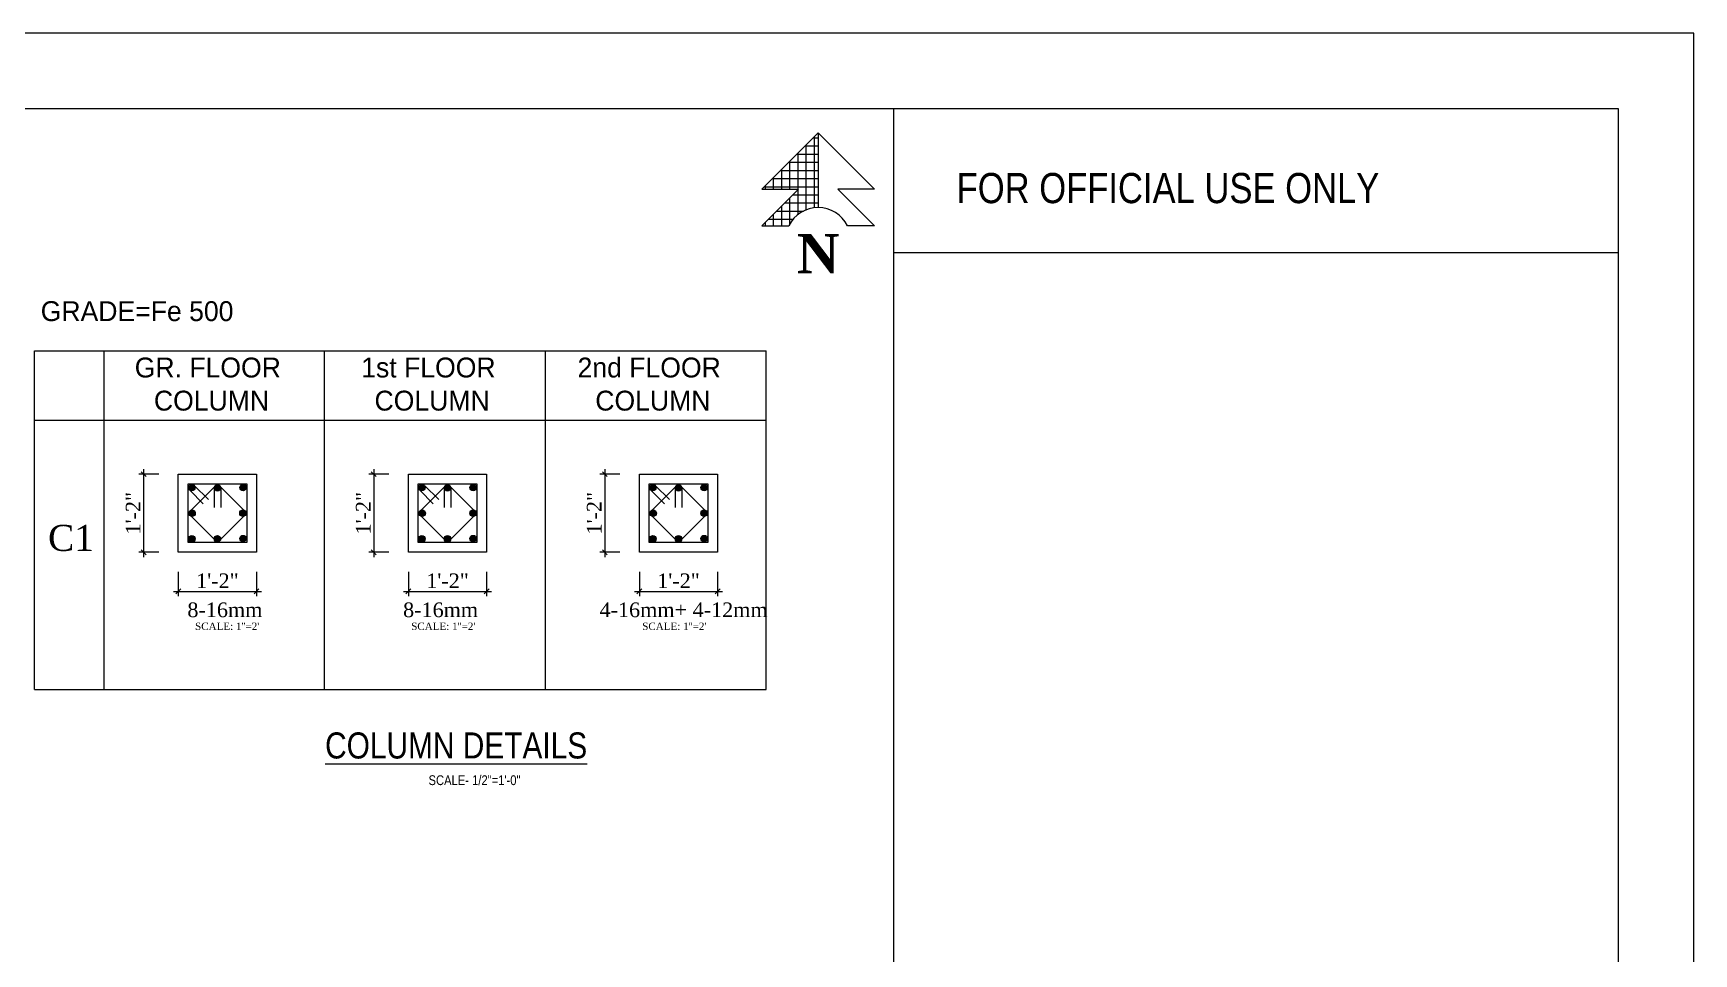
# Model space of a CAD drawing. Header units: inches. Extents: x -10117506 to -5032697, y -6529230 to -3254494.
# Drawn here: x -5040817 to -5039798, y -3260362 to -3259797 of the extents above; entities that cross this region are included whole.
import ezdxf
from ezdxf.enums import TextEntityAlignment as Align

# ---------------------------------------------------------------- set-up
doc = ezdxf.new("R2010")
doc.units = ezdxf.units.IN
doc.header["$LTSCALE"] = 2
doc.header["$MEASUREMENT"] = 0
doc.header["$PDMODE"] = 34
doc.layers.get('0').update_dxf_attribs({"linetype": 'CONTINUOUS'})
doc.layers.get('DEFPOINTS').update_dxf_attribs({"color": 141, "linetype": 'CONTINUOUS'})
for name, color, linetype in [('column', 4, 'CONTINUOUS'), ('plan wall', 7, 'CONTINUOUS'), ('STIRRUP', 10, 'CONTINUOUS'), ('WAll', 20, 'CONTINUOUS')]:
    doc.layers.add(name, color=color, linetype=linetype)
for name, color, linetype, lineweight in [('D-DIM', 5, 'CONTINUOUS', 18), ('DIM_LINE', 173, 'CONTINUOUS', 20), ('dimension line', 252, 'CONTINUOUS', 9), ('ELE1', 3, 'CONTINUOUS', 9), ('TEX', 210, 'CONTINUOUS', 25), ('TEXT', 181, 'CONTINUOUS', 25)]:
    doc.layers.add(name, color=color, linetype=linetype, lineweight=lineweight)
doc.styles.add('ordinary', font='times.ttf')
doc.styles.get("Standard").update_dxf_attribs({"font": 'ARIALN.TTF'})
doc.styles.add('Text', font='GOTHIC.TTF', dxfattribs={"height": 6})
doc.dimstyles.new('nir24', dxfattribs={"dimscale": 0.25, "dimtxt": 9, "dimasz": 3, "dimexe": 3, "dimexo": 12, "dimgap": 2, "dimtad": 1, "dimdec": 0, "dimzin": 3, "dimlunit": 4, "dimtxsty": 'ordinary', "dimblk": 'OBLIQUE', "dimcen": 2.5, "dimdle": 3, "dimclrt": 3, "dimadec": 0, "dimazin": 0, "dimtfac": 1, "dimtdec": 0, "dimtmove": 2, "dimatfit": 3, "dimfxl": 1, "dimarcsym": 0})

# ---------------------------------------------------------------- blocks, each defined once
blk = doc.blocks.new('SDEGH')
at = {"layer": 'TEXT'}
h = blk.add_hatch(dxfattribs=at)
h.set_pattern_fill('NET', color=256, scale=40, style=0)
h.set_pattern_definition([(0, (43922.391, -13181.093), (0, 5), []), (90, (43922.391, -13181.093), (-5, 3e-16), [])])
h.paths.add_polyline_path([(52300.8, -9226.1), (52266.3, -9260.6), (52288.8, -9260.6), (52266.3, -9283.1), (52282.8, -9283.1, -0.284572), (52300.8, -9272)])
blk.add_line((52300.8, -9226.1), (52300.8, -9272), dxfattribs=at)
at = {"layer": 'WAll'}
for p, q in [((52266.3, -9260.6), (52300.8, -9226.1)), ((52335.4, -9260.6), (52300.8, -9226.1)), ((52266.3, -9260.6), (52288.8, -9260.6)), ((52266.3, -9283.1), (52288.8, -9260.6)), ((52335.4, -9260.6), (52312.9, -9260.6)), ((52335.4, -9283.1), (52312.9, -9260.6)), ((52266.3, -9283.1), (52282.8, -9283.1)), ((52335.4, -9283.1), (52318.8, -9283.1))]:
    blk.add_line(p, q, dxfattribs=at)
blk.add_arc((52300.8, -9292), 20.1, 26.4605, 153.5395, dxfattribs=at)
at = {"layer": 'DEFPOINTS', "insert": (52287.7, -9288.2), "char_height": 24, "width": 23.16, "attachment_point": 1}
blk.add_mtext('{\\fTimes New Roman|b1|i0|c0|p18;N}', dxfattribs=at)
blk = doc.blocks.new('_Oblique')
at = {"color": 0, "linetype": 'ByBlock', "lineweight": -2}
blk.add_line((-0.5, -0.5), (0.5, 0.5), dxfattribs=at)
blk = doc.blocks.new('*D244')
at = {"layer": 'DEFPOINTS', "color": 0, "transparency": 16777216}
for p in [(20471.75, -10756.86), (20466.43, -10768.86), (20471.75, -10768.86)]:
    blk.add_point(p, dxfattribs=at)
at = {"layer": 'DIM_LINE', "color": 0, "lineweight": -2, "transparency": 16777216}
for p, q in [((20468.75, -10756.86), (20465.68, -10756.86)), ((20466.43, -10756.11), (20466.43, -10769.61)), ((20468.75, -10768.86), (20465.68, -10768.86))]:
    blk.add_line(p, q, dxfattribs=at)
at = {"layer": 'DIM_LINE', "color": 0, "lineweight": -2, "transparency": 16777216, "xscale": 0.75, "yscale": 0.75, "zscale": 0.75}
for p, rotation in [((20466.43, -10756.86), 90), ((20466.43, -10768.86), 270)]:
    blk.add_blockref('_Oblique', p, dxfattribs=dict(at, rotation=rotation))
at = {"layer": 'DIM_LINE', "color": 3, "transparency": 16777216, "insert": (20464.81, -10762.86), "char_height": 2.25, "attachment_point": 5, "rotation": 90, "style": 'ordinary'}
blk.add_mtext('1\'-2"', dxfattribs=at)
blk = doc.blocks.new('*D245')
at = {"layer": 'DEFPOINTS', "color": 0, "transparency": 16777216}
for p in [(20471.75, -10768.86), (20483.75, -10768.86), (20483.75, -10774.86)]:
    blk.add_point(p, dxfattribs=at)
at = {"layer": 'DIM_LINE', "color": 0, "lineweight": -2, "transparency": 16777216}
for p, q in [((20471.75, -10771.86), (20471.75, -10775.61)), ((20483.75, -10771.86), (20483.75, -10775.61)), ((20471, -10774.86), (20484.5, -10774.86))]:
    blk.add_line(p, q, dxfattribs=at)
at = {"layer": 'DIM_LINE', "color": 0, "lineweight": -2, "transparency": 16777216, "xscale": 0.75, "yscale": 0.75, "zscale": 0.75, "rotation": 180}
blk.add_blockref('_Oblique', (20471.75, -10774.86), dxfattribs=at)
at = {"layer": 'DIM_LINE', "color": 0, "lineweight": -2, "transparency": 16777216, "xscale": 0.75, "yscale": 0.75, "zscale": 0.75}
blk.add_blockref('_Oblique', (20483.75, -10774.86), dxfattribs=at)
at = {"layer": 'DIM_LINE', "color": 3, "transparency": 16777216, "insert": (20477.75, -10773.23), "char_height": 2.25, "attachment_point": 5, "style": 'ordinary'}
blk.add_mtext('1\'-2"', dxfattribs=at)
blk = doc.blocks.new('*D246')
at = {"layer": 'DEFPOINTS', "color": 0, "transparency": 16777216}
for p in [(20507.06, -10756.86), (20501.74, -10768.86), (20507.06, -10768.86)]:
    blk.add_point(p, dxfattribs=at)
at = {"layer": 'DIM_LINE', "color": 0, "lineweight": -2, "transparency": 16777216}
for p, q in [((20504.06, -10756.86), (20500.99, -10756.86)), ((20501.74, -10756.11), (20501.74, -10769.61)), ((20504.06, -10768.86), (20500.99, -10768.86))]:
    blk.add_line(p, q, dxfattribs=at)
at = {"layer": 'DIM_LINE', "color": 0, "lineweight": -2, "transparency": 16777216, "xscale": 0.75, "yscale": 0.75, "zscale": 0.75}
for p, rotation in [((20501.74, -10756.86), 90), ((20501.74, -10768.86), 270)]:
    blk.add_blockref('_Oblique', p, dxfattribs=dict(at, rotation=rotation))
at = {"layer": 'DIM_LINE', "color": 3, "transparency": 16777216, "insert": (20500.12, -10762.86), "char_height": 2.25, "attachment_point": 5, "rotation": 90, "style": 'ordinary'}
blk.add_mtext('1\'-2"', dxfattribs=at)
blk = doc.blocks.new('*D247')
at = {"layer": 'DEFPOINTS', "color": 0, "transparency": 16777216}
for p in [(20507.06, -10768.86), (20519.06, -10768.86), (20519.06, -10774.86)]:
    blk.add_point(p, dxfattribs=at)
at = {"layer": 'DIM_LINE', "color": 0, "lineweight": -2, "transparency": 16777216}
for p, q in [((20507.06, -10771.86), (20507.06, -10775.61)), ((20519.06, -10771.86), (20519.06, -10775.61)), ((20506.31, -10774.86), (20519.81, -10774.86))]:
    blk.add_line(p, q, dxfattribs=at)
at = {"layer": 'DIM_LINE', "color": 0, "lineweight": -2, "transparency": 16777216, "xscale": 0.75, "yscale": 0.75, "zscale": 0.75, "rotation": 180}
blk.add_blockref('_Oblique', (20507.06, -10774.86), dxfattribs=at)
at = {"layer": 'DIM_LINE', "color": 0, "lineweight": -2, "transparency": 16777216, "xscale": 0.75, "yscale": 0.75, "zscale": 0.75}
blk.add_blockref('_Oblique', (20519.06, -10774.86), dxfattribs=at)
at = {"layer": 'DIM_LINE', "color": 3, "transparency": 16777216, "insert": (20513.06, -10773.23), "char_height": 2.25, "attachment_point": 5, "style": 'ordinary'}
blk.add_mtext('1\'-2"', dxfattribs=at)
blk = doc.blocks.new('*D248')
at = {"layer": 'DEFPOINTS', "color": 0, "transparency": 16777216}
for p in [(20542.5, -10756.86), (20537.19, -10768.86), (20542.5, -10768.86)]:
    blk.add_point(p, dxfattribs=at)
at = {"layer": 'DIM_LINE', "color": 0, "lineweight": -2, "transparency": 16777216}
for p, q in [((20539.5, -10756.86), (20536.44, -10756.86)), ((20537.19, -10756.11), (20537.19, -10769.61)), ((20539.5, -10768.86), (20536.44, -10768.86))]:
    blk.add_line(p, q, dxfattribs=at)
at = {"layer": 'DIM_LINE', "color": 0, "lineweight": -2, "transparency": 16777216, "xscale": 0.75, "yscale": 0.75, "zscale": 0.75}
for p, rotation in [((20537.19, -10756.86), 90), ((20537.19, -10768.86), 270)]:
    blk.add_blockref('_Oblique', p, dxfattribs=dict(at, rotation=rotation))
at = {"layer": 'DIM_LINE', "color": 3, "transparency": 16777216, "insert": (20535.56, -10762.86), "char_height": 2.25, "attachment_point": 5, "rotation": 90, "style": 'ordinary'}
blk.add_mtext('1\'-2"', dxfattribs=at)
blk = doc.blocks.new('*D249')
at = {"layer": 'DEFPOINTS', "color": 0, "transparency": 16777216}
for p in [(20542.5, -10768.86), (20554.5, -10768.86), (20554.5, -10774.86)]:
    blk.add_point(p, dxfattribs=at)
at = {"layer": 'DIM_LINE', "color": 0, "lineweight": -2, "transparency": 16777216}
for p, q in [((20542.5, -10771.86), (20542.5, -10775.61)), ((20554.5, -10771.86), (20554.5, -10775.61)), ((20541.75, -10774.86), (20555.25, -10774.86))]:
    blk.add_line(p, q, dxfattribs=at)
at = {"layer": 'DIM_LINE', "color": 0, "lineweight": -2, "transparency": 16777216, "xscale": 0.75, "yscale": 0.75, "zscale": 0.75, "rotation": 180}
blk.add_blockref('_Oblique', (20542.5, -10774.86), dxfattribs=at)
at = {"layer": 'DIM_LINE', "color": 0, "lineweight": -2, "transparency": 16777216, "xscale": 0.75, "yscale": 0.75, "zscale": 0.75}
blk.add_blockref('_Oblique', (20554.5, -10774.86), dxfattribs=at)
at = {"layer": 'DIM_LINE', "color": 3, "transparency": 16777216, "insert": (20548.5, -10773.23), "char_height": 2.25, "attachment_point": 5, "style": 'ordinary'}
blk.add_mtext('1\'-2"', dxfattribs=at)
blk = doc.blocks.new('ger')
at = {"layer": 'WAll'}
for points in [[(20474.32, -10758.93, 1), (20473.32, -10758.93, 1)], [(20478.23, -10758.84), (20477.89, -10758.5, 0.144285), (20477.61, -10758.5), (20477.27, -10758.84, 0.071771), (20477.25, -10758.98, 1), (20478.25, -10758.98, 0.071771)], [(20478.25, -10758.98, 0.071771), (20478.23, -10758.84), (20477.89, -10758.5, 0.500874), (20477.25, -10758.98, 1)], [(20477.61, -10758.5, 0.254706), (20477.27, -10758.84)], [(20482.18, -10758.93, 1), (20481.18, -10758.93, 1)], [(20509.63, -10758.93, 1), (20508.63, -10758.93, 1)], [(20513.54, -10758.84), (20513.2, -10758.5, 0.144285), (20512.92, -10758.5), (20512.58, -10758.84, 0.071771), (20512.56, -10758.98, 1), (20513.56, -10758.98, 0.071771)], [(20513.56, -10758.98, 0.071771), (20513.54, -10758.84), (20513.2, -10758.5, 0.500874), (20512.56, -10758.98, 1)], [(20512.92, -10758.5, 0.254706), (20512.58, -10758.84)], [(20517.49, -10758.93, 1), (20516.49, -10758.93, 1)], [(20545.07, -10758.93, 1), (20544.07, -10758.93, 1)], [(20548.98, -10758.84), (20548.64, -10758.5, 0.144285), (20548.36, -10758.5), (20548.02, -10758.84, 0.071771), (20548, -10758.98, 1), (20549, -10758.98, 0.071771)], [(20549, -10758.98, 0.071771), (20548.98, -10758.84), (20548.64, -10758.5, 0.500874), (20548, -10758.98, 1)], [(20548.36, -10758.5, 0.254706), (20548.02, -10758.84)], [(20552.93, -10758.93, 1), (20551.93, -10758.93, 1)], [(20474.36, -10762.87, 0.511362), (20473.71, -10762.4), (20473.39, -10762.71, 0.080168), (20473.36, -10762.87, 0.058365), (20473.38, -10762.99), (20473.75, -10763.36, 0.484286)], [(20473.71, -10762.4, 0.237), (20473.39, -10762.71)], [(20481.77, -10763.33), (20482.16, -10762.95, 0.052489), (20482.17, -10762.84, 0.034708), (20482.16, -10762.77), (20481.74, -10762.35, 0.45547), (20481.17, -10762.84, 0.477075)], [(20482.17, -10762.84, 0.034708), (20482.16, -10762.77), (20481.74, -10762.35, 0.45547), (20481.17, -10762.84, 1)], [(20481.17, -10762.84, 0.477075), (20481.77, -10763.33), (20482.16, -10762.95, 1.110794)], [(20509.67, -10762.87, 0.511362), (20509.02, -10762.4), (20508.7, -10762.71, 0.080168), (20508.67, -10762.87, 0.058365), (20508.69, -10762.99), (20509.06, -10763.36, 0.484286)], [(20509.02, -10762.4, 0.237), (20508.7, -10762.71)], [(20517.08, -10763.33), (20517.47, -10762.95, 0.052489), (20517.48, -10762.84, 0.034708), (20517.47, -10762.77), (20517.05, -10762.35, 0.45547), (20516.48, -10762.84, 0.477075)], [(20517.48, -10762.84, 0.034708), (20517.47, -10762.77), (20517.05, -10762.35, 0.45547), (20516.48, -10762.84, 1)], [(20516.48, -10762.84, 0.477075), (20517.08, -10763.33), (20517.47, -10762.95, 1.110794)], [(20545.12, -10762.87, 0.511362), (20544.46, -10762.4), (20544.14, -10762.71, 0.080168), (20544.12, -10762.87, 0.058365), (20544.13, -10762.99), (20544.5, -10763.36, 0.484286)], [(20544.46, -10762.4, 0.237), (20544.14, -10762.71)], [(20552.53, -10763.33), (20552.91, -10762.95, 0.052489), (20552.92, -10762.84, 0.034708), (20552.92, -10762.77), (20552.49, -10762.35, 0.45547), (20551.92, -10762.84, 0.477075)], [(20552.92, -10762.84, 0.034708), (20552.92, -10762.77), (20552.49, -10762.35, 0.45547), (20551.92, -10762.84, 1)], [(20551.92, -10762.84, 0.477075), (20552.53, -10763.33), (20552.91, -10762.95, 1.110794)], [(20473.38, -10762.99, 0.283339), (20473.75, -10763.36)], [(20508.69, -10762.99, 0.283339), (20509.06, -10763.36)], [(20544.13, -10762.99, 0.283339), (20544.5, -10763.36)], [(20474.32, -10766.78, 1), (20473.32, -10766.78, 1)], [(20478.23, -10766.87, 1.094432), (20477.24, -10766.78, 0.036304), (20477.25, -10766.85), (20477.67, -10767.28, 0.081524), (20477.83, -10767.27)], [(20478.23, -10766.87, 1.094432), (20477.24, -10766.78, 0.468042), (20477.83, -10767.27)], [(20477.25, -10766.85, 0.331526), (20477.67, -10767.28)], [(20482.18, -10766.76, 1), (20481.18, -10766.76, 1)], [(20509.63, -10766.78, 1), (20508.63, -10766.78, 1)], [(20513.54, -10766.87, 1.094432), (20512.55, -10766.78, 0.036304), (20512.56, -10766.85), (20512.98, -10767.28, 0.081524), (20513.14, -10767.27)], [(20513.54, -10766.87, 1.094432), (20512.55, -10766.78, 0.468042), (20513.14, -10767.27)], [(20512.56, -10766.85, 0.331526), (20512.98, -10767.28)], [(20517.49, -10766.76, 1), (20516.49, -10766.76, 1)], [(20545.08, -10766.78, 1), (20544.08, -10766.78, 1)], [(20548.99, -10766.87, 1.094432), (20547.99, -10766.78, 0.036304), (20548, -10766.85), (20548.42, -10767.28, 0.081524), (20548.58, -10767.27)], [(20548.99, -10766.87, 1.094432), (20547.99, -10766.78, 0.468042), (20548.58, -10767.27)], [(20548, -10766.85, 0.331526), (20548.42, -10767.28)], [(20552.93, -10766.76, 1), (20551.93, -10766.76, 1)]]:
    blk.add_hatch(color=256, dxfattribs=at).paths.add_polyline_path(points)
at = {"layer": 'column'}
for points in [[(20471.75, -10756.86), (20483.75, -10756.86), (20483.75, -10768.86), (20471.75, -10768.86), (20471.75, -10756.86)], [(20507.06, -10756.86), (20519.06, -10756.86), (20519.06, -10768.86), (20507.06, -10768.86), (20507.06, -10756.86)], [(20542.5, -10756.86), (20554.5, -10756.86), (20554.5, -10768.86), (20542.5, -10768.86), (20542.5, -10756.86)]]:
    blk.add_lwpolyline(points, dxfattribs=at)
for points in [[(20473.25, -10758.36), (20482.25, -10758.36), (20482.25, -10767.36), (20473.25, -10767.36)], [(20508.56, -10758.36), (20517.56, -10758.36), (20517.56, -10767.36), (20508.56, -10767.36)], [(20544, -10758.36), (20553, -10758.36), (20553, -10767.36), (20544, -10767.36)]]:
    blk.add_lwpolyline(points, close=True, dxfattribs=at)
at = {"layer": 'STIRRUP'}
for p, q in [((20477.75, -10758.36), (20473.25, -10762.86)), ((20473.52, -10759.32), (20475.57, -10761.43)), ((20474.18, -10758.59), (20476.39, -10760.76)), ((20477.25, -10758.98), (20477.25, -10761.98)), ((20482.25, -10762.86), (20477.75, -10758.36)), ((20478.25, -10758.98), (20478.25, -10761.98)), ((20513.06, -10758.36), (20508.56, -10762.86)), ((20508.83, -10759.32), (20510.88, -10761.43)), ((20509.5, -10758.59), (20511.7, -10760.76)), ((20512.56, -10758.98), (20512.56, -10761.98)), ((20517.56, -10762.86), (20513.06, -10758.36)), ((20513.56, -10758.98), (20513.56, -10761.98)), ((20548.5, -10758.36), (20544, -10762.86)), ((20544.27, -10759.32), (20546.33, -10761.43)), ((20544.94, -10758.59), (20547.14, -10760.76)), ((20548, -10758.98), (20548, -10761.98)), ((20553, -10762.86), (20548.5, -10758.36)), ((20549, -10758.98), (20549, -10761.98)), ((20473.25, -10762.86), (20477.75, -10767.36)), ((20477.75, -10767.36), (20482.25, -10762.86)), ((20508.56, -10762.86), (20513.06, -10767.36)), ((20513.06, -10767.36), (20517.56, -10762.86)), ((20544, -10762.86), (20548.5, -10767.36)), ((20548.5, -10767.36), (20553, -10762.86))]:
    blk.add_line(p, q, dxfattribs=at)
for centre in [(20473.82, -10758.93), (20477.75, -10758.98), (20481.68, -10758.93), (20509.13, -10758.93), (20513.06, -10758.98), (20516.99, -10758.93), (20544.57, -10758.93), (20548.5, -10758.98), (20552.43, -10758.93), (20473.86, -10762.87), (20481.67, -10762.84), (20509.17, -10762.87), (20516.98, -10762.84), (20544.62, -10762.87), (20552.42, -10762.84), (20473.82, -10766.78), (20477.74, -10766.78), (20481.68, -10766.76), (20509.13, -10766.78), (20513.05, -10766.78), (20516.99, -10766.76), (20544.58, -10766.78), (20548.49, -10766.78), (20552.43, -10766.76)]:
    blk.add_circle(centre, 0.5, dxfattribs=at)
at = {"layer": 'TEXT', "attachment_point": 1, "style": 'ordinary'}
for s, insert, char_height, width in [('8-16mm', (20473.14, -10776.56), 2.25, 28.8016), ('8-16mm', (20506.24, -10776.56), 2.25, 28.8016), ('4-16mm+ 4-12mm', (20536.38, -10776.56), 2.25, 28.8016), ("SCALE: 1''=2'", (20474.32, -10779.65), 1.125, 12.0428), ("SCALE: 1''=2'", (20507.48, -10779.65), 1.125, 12.0428), ("SCALE: 1''=2'", (20542.93, -10779.65), 1.125, 12.0428)]:
    blk.add_mtext(s, dxfattribs=dict(at, insert=insert, char_height=char_height, width=width))
at = {"layer": 'DIM_LINE'}
for base, p1, p2, picture, middle in [((20466.43, -10768.86), (20471.75, -10756.86), (20471.75, -10768.86), '*D244', (20464.81, -10762.86)), ((20501.74, -10768.86), (20507.06, -10756.86), (20507.06, -10768.86), '*D246', (20500.12, -10762.86)), ((20537.19, -10768.86), (20542.5, -10756.86), (20542.5, -10768.86), '*D248', (20535.56, -10762.86))]:
    dim = blk.add_linear_dim(base=base, p1=p1, p2=p2, angle=90, text='1\'-2"', dimstyle='nir24', dxfattribs=at)
    dim.commit()
    dim.dimension.update_dxf_attribs({"geometry": picture, "text_midpoint": middle})
for base, p1, p2, picture, middle in [((20483.75, -10774.86), (20471.75, -10768.86), (20483.75, -10768.86), '*D245', (20477.75, -10773.23)), ((20519.06, -10774.86), (20507.06, -10768.86), (20519.06, -10768.86), '*D247', (20513.06, -10773.23)), ((20554.5, -10774.86), (20542.5, -10768.86), (20554.5, -10768.86), '*D249', (20548.5, -10773.23))]:
    dim = blk.add_linear_dim(base=base, p1=p1, p2=p2, text='1\'-2"', dimstyle='nir24', dxfattribs=at)
    dim.commit()
    dim.dimension.update_dxf_attribs({"geometry": picture, "text_midpoint": middle})

msp = doc.modelspace()

# ---------------------------------------------------------------- linework, layer by layer
at = {"layer": 'DEFPOINTS'}
msp.add_lwpolyline([(-5039797.9, -3259796.9), (-5042975.5, -3259796.9), (-5042975.5, -3262044.9), (-5039797.9, -3262044.9)], close=True, dxfattribs=at)
at = {"layer": 'ELE1'}
for p, q in [((-5040288.8, -3261998.5), (-5040288.8, -3259843.2)), ((-5039844.2, -3259931.8), (-5040288.8, -3259931.8))]:
    msp.add_line(p, q, dxfattribs=at)
msp.add_lwpolyline([(-5042929.2, -3259843.2), (-5039844.2, -3259843.2), (-5039844.2, -3261998.5), (-5042929.2, -3261998.5)], close=True, dxfattribs=at)
msp.add_lwpolyline([(-5042929.2, -3259843.2), (-5039844.2, -3259843.2), (-5039844.2, -3261998.5), (-5042929.2, -3261998.5)], close=True, dxfattribs=at)
at = {"layer": 'plan wall'}
for p, q in [((-5040816.2, -3259991.9), (-5040367.3, -3259991.9)), ((-5040816.2, -3260199.8), (-5040816.2, -3259991.9)), ((-5040773.6, -3260199.8), (-5040773.6, -3259991.9)), ((-5040638.2, -3260199.8), (-5040638.2, -3259991.9)), ((-5040502.7, -3260199.8), (-5040502.7, -3259991.9)), ((-5040367.3, -3260199.8), (-5040367.3, -3259991.9)), ((-5040367.3, -3260199.8), (-5040367.3, -3259991.9)), ((-5040367.3, -3260199.8), (-5040367.3, -3259991.9)), ((-5040816.2, -3260034.5), (-5040367.3, -3260034.5)), ((-5040816.2, -3260034.5), (-5040367.3, -3260034.5)), ((-5040816.2, -3260034.5), (-5040367.3, -3260034.5)), ((-5040816.2, -3260199.8), (-5040367.3, -3260199.8))]:
    msp.add_line(p, q, dxfattribs=at)

# ---------------------------------------------------------------- block references
at = {"layer": 'D-DIM', "xscale": 4, "yscale": 4, "zscale": 4}
msp.add_blockref('ger', (-5122615, -3217040.1), dxfattribs=at)
at = {"layer": 'WAll'}
msp.add_blockref('SDEGH', (-5092636.1, -3250632), dxfattribs=at)

# ---------------------------------------------------------------- texts
at = {"layer": 'DEFPOINTS'}
msp.add_text('FOR OFFICIAL USE ONLY', height=18.527, dxfattribs=at).set_placement((-5040250.3, -3259901.2))
at = {"layer": 'dimension line', "char_height": 11.616, "attachment_point": 2, "style": 'Text'}
for s, insert in [('\\A1;{\\H1.05x;GRADE=Fe 500\\H1.19x; }', (-5040753.3, -3259961.4)), ('\\A1;{\\H1.05x;GR. FLOOR\\P COLUMN}', (-5040709.9, -3259996)), ('\\A1;{\\H1.05x;1st FLOOR\\P COLUMN}', (-5040574.5, -3259996)), ('\\A1;{\\H1.05x;2nd FLOOR\\P COLUMN}', (-5040439, -3259996))]:
    msp.add_mtext(s, dxfattribs=dict(at, insert=insert))
at = {"layer": 'TEX'}
msp.add_text('SCALE- 1/2"=1\'-0"', height=6, dxfattribs=at).set_placement((-5040546.2, -3260255.3), align=Align.MIDDLE)
at = {"layer": 'TEX', "insert": (-5040637.9, -3260226.1), "char_height": 16, "width": 335.879, "attachment_point": 1}
msp.add_mtext('{\\LCOLUMN DETAILS}', dxfattribs=at)
at = {"layer": 'TEXT', "insert": (-5040814, -3260098.7), "char_height": 16, "width": 40.247, "attachment_point": 1, "style": 'ordinary'}
msp.add_mtext(' C1', dxfattribs=at)

doc.saveas('drawing.dxf')
